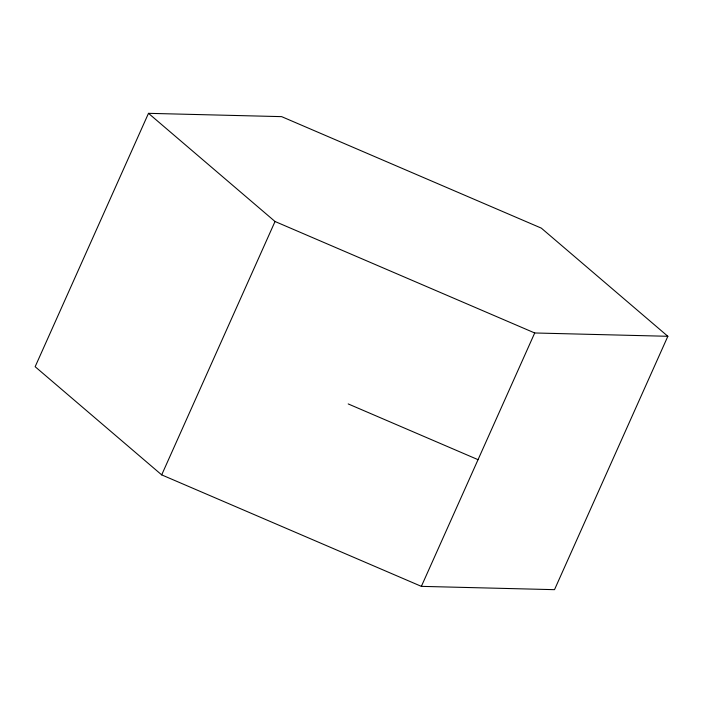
<?xml version="1.0" encoding="UTF-8"?>
<svg xmlns="http://www.w3.org/2000/svg" width="703" height="703" viewBox="0 0 703 703"><rect width="100%" height="100%" fill="white"/><g stroke="black" fill="none" stroke-linecap="round" stroke-linejoin="round"><path stroke-width="1.05" d="M148.491 113.332L35.15 366.711L161.69 474.877L421.369 586.364L554.509 589.668L667.85 336.289L541.31 228.124L281.631 116.636L148.491 113.332L275.031 221.498L534.711 332.976L667.85 336.289M161.69 474.877L275.031 221.498M421.369 586.364L534.711 332.976M348.205 403.926L478.04 459.665"/></g></svg>
